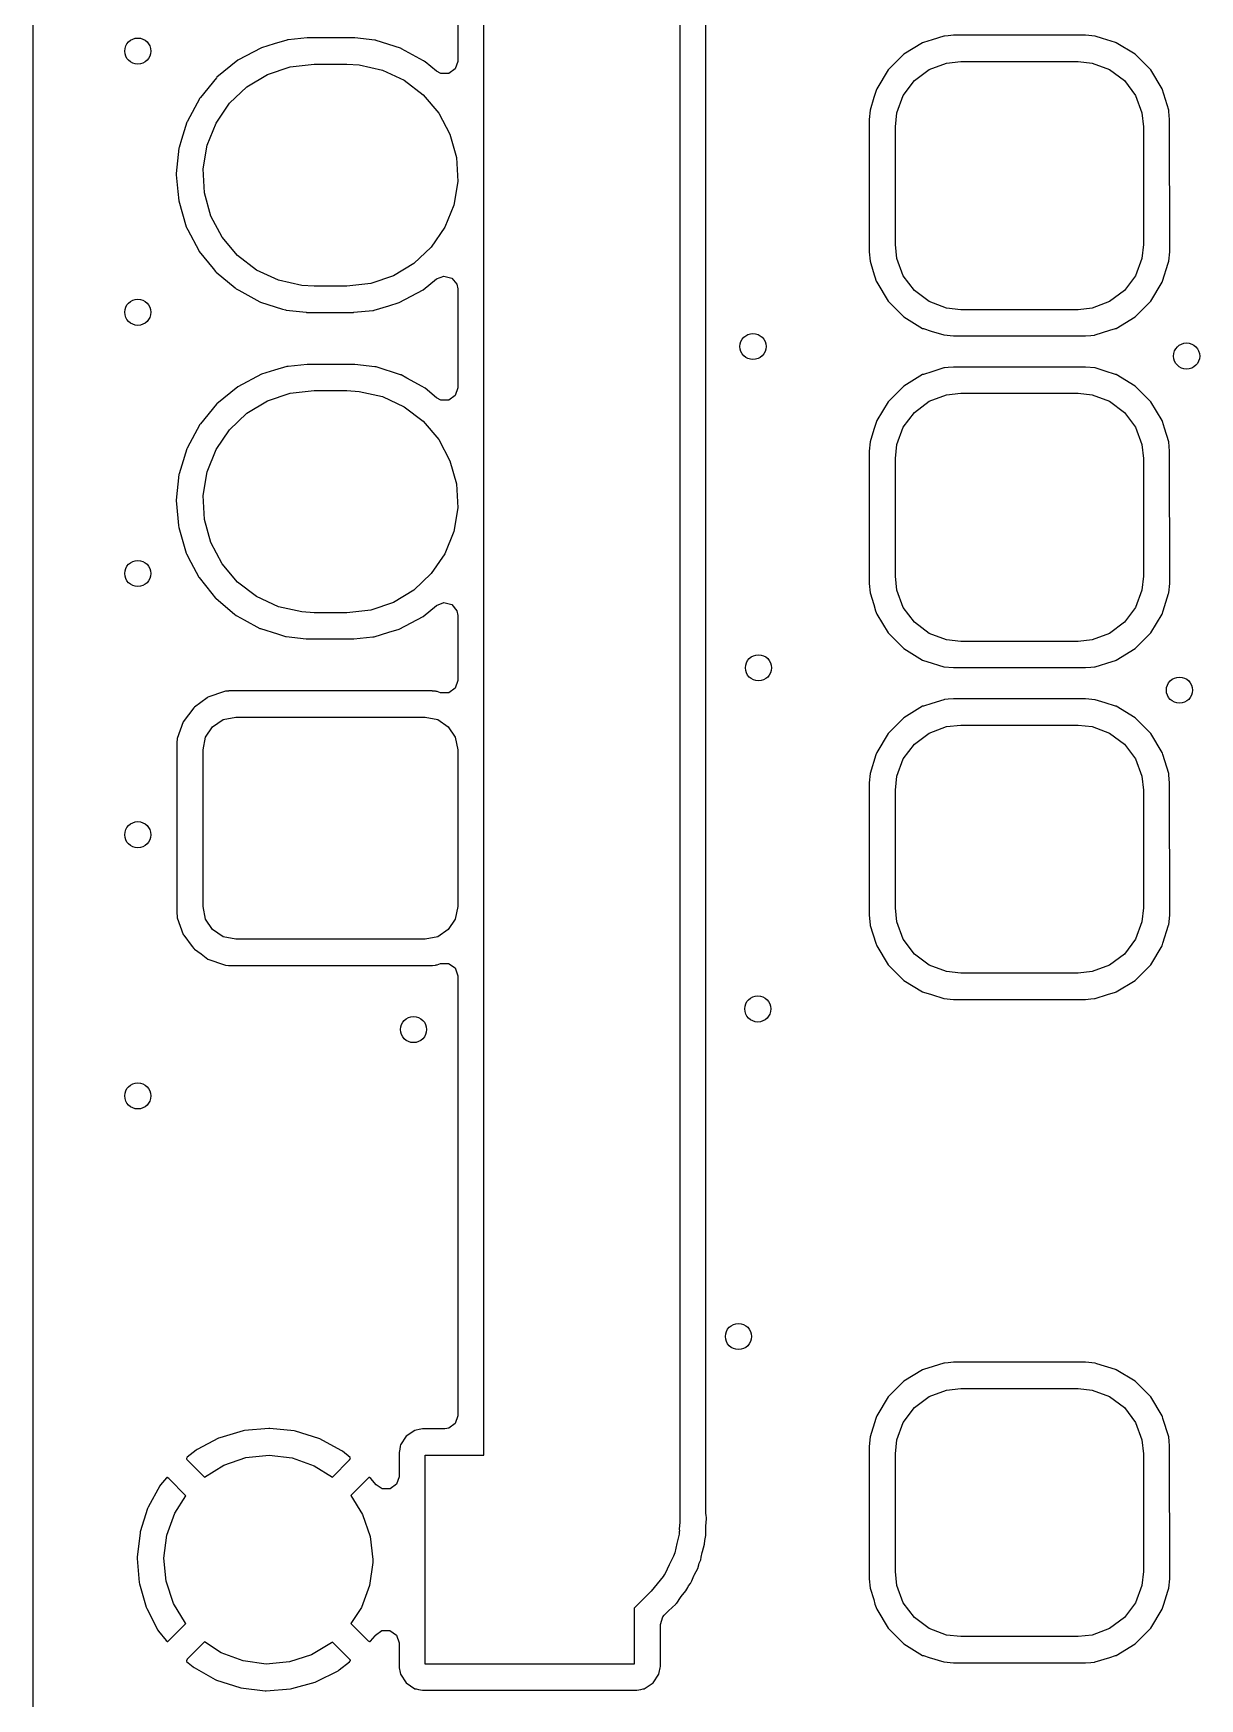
# Model space of a CAD drawing. Extents: x 100.2 to 143.8, y -109.8 to -50.2.
# Drawn here: x 100.2 to 109.13, y -91.62 to -78.86 of the extents above; entities that cross this region are included whole.
import ezdxf

# ---------------------------------------------------------------- set-up
doc = ezdxf.new("R2010")
doc.units = 0
doc.layers.add('BLACK', color=7, linetype='CONTINUOUS')

msp = doc.modelspace()

# ---------------------------------------------------------------- linework, layer by layer
at = {"layer": 'BLACK', "linetype": 'CONTINUOUS'}
for p, q in [((100.2, -103.278), (100.2, -56.7219)), ((105.15, -71.5942), (105.15, -90.2625)), ((105.35, -90.1964), (105.35, -71.6093)), ((103.65, -89.75), (103.65, -72.1749)), ((103.449, -78.3217), (103.449, -79.0787)), ((102.14, -78.9159), (102.045, -78.9448)), ((102.145, -78.9145), (102.14, -78.9159)), ((102.14, -78.9159), (102.14, -78.9159)), ((102.15, -78.914), (102.145, -78.9145)), ((102.296, -78.8997), (102.15, -78.914)), ((102.15, -78.914), (102.15, -78.914)), ((102.298, -78.8995), (102.296, -78.8997)), ((102.296, -78.8997), (102.296, -78.8997)), ((102.659, -78.8995), (102.298, -78.8995)), ((102.662, -78.8998), (102.659, -78.8995)), ((102.815, -78.9169), (102.662, -78.8998)), ((102.662, -78.8998), (102.662, -78.8998)), ((102.819, -78.9175), (102.815, -78.9169)), ((102.815, -78.9169), (102.815, -78.9169)), ((102.824, -78.9189), (102.819, -78.9175)), ((103.011, -78.9783), (102.824, -78.9189)), ((107.082, -78.914), (107.015, -78.9351)), ((107.171, -78.8862), (107.082, -78.914)), ((107.176, -78.8857), (107.171, -78.8862)), ((107.204, -78.8831), (107.176, -78.8857)), ((107.176, -78.8857), (107.176, -78.8857)), ((107.244, -78.8795), (107.204, -78.8831)), ((107.75, -78.8795), (107.244, -78.8795)), ((108.256, -78.8795), (107.75, -78.8795)), ((108.329, -78.8862), (108.256, -78.8795)), ((108.385, -78.9036), (108.329, -78.8862)), ((108.485, -78.9351), (108.385, -78.9036)), ((101.948, -78.9741), (101.766, -79.0708)), ((102.045, -78.9448), (101.948, -78.9741)), ((103.016, -78.9798), (103.011, -78.9783)), ((103.011, -78.9783), (103.011, -78.9783)), ((103.02, -78.9821), (103.016, -78.9798)), ((103.188, -79.0743), (103.02, -78.9821)), ((106.864, -79.0246), (106.745, -79.1445)), ((107.009, -78.9368), (106.864, -79.0246)), ((107.015, -78.9351), (107.009, -78.9368)), ((107.015, -78.9351), (107.015, -78.9351)), ((108.491, -78.9368), (108.485, -78.9351)), ((108.485, -78.9351), (108.485, -78.9351)), ((108.636, -79.0246), (108.491, -78.9368)), ((108.755, -79.1445), (108.636, -79.0246)), ((101.766, -79.0708), (101.606, -79.201)), ((101.836, -79.273), (101.993, -79.1784)), ((101.993, -79.1784), (102.167, -79.1198)), ((102.167, -79.1198), (102.35, -79.1)), ((102.35, -79.1), (102.6, -79.1)), ((102.6, -79.1), (102.695, -79.1053)), ((102.695, -79.1053), (102.874, -79.1453)), ((102.874, -79.1453), (103.04, -79.2229)), ((103.196, -79.079), (103.188, -79.0743)), ((103.2, -79.0821), (103.196, -79.079)), ((103.286, -79.1546), (103.2, -79.0821)), ((103.2, -79.0821), (103.2, -79.0821)), ((103.319, -79.1729), (103.286, -79.1546)), ((103.381, -79.1729), (103.319, -79.1729)), ((103.43, -79.1369), (103.381, -79.1729)), ((103.449, -79.0787), (103.43, -79.1369)), ((106.745, -79.1445), (106.657, -79.2894)), ((106.946, -79.2264), (107.06, -79.1414)), ((107.06, -79.1414), (107.192, -79.0917)), ((107.192, -79.0917), (107.3, -79.08)), ((107.3, -79.08), (108.2, -79.08)), ((108.2, -79.08), (108.308, -79.0917)), ((108.308, -79.0917), (108.44, -79.1414)), ((108.44, -79.1414), (108.554, -79.2264)), ((108.843, -79.2894), (108.755, -79.1445)), ((101.603, -79.2047), (101.479, -79.3545)), ((101.606, -79.201), (101.603, -79.2047)), ((101.603, -79.2047), (101.603, -79.2047)), ((101.703, -79.3991), (101.836, -79.273)), ((103.04, -79.2229), (103.186, -79.3345)), ((106.655, -79.2951), (106.636, -79.356)), ((106.657, -79.2894), (106.655, -79.2951)), ((106.655, -79.2951), (106.655, -79.2951)), ((106.861, -79.3397), (106.946, -79.2264)), ((108.554, -79.2264), (108.639, -79.3397)), ((108.894, -79.4512), (108.843, -79.2894)), ((101.475, -79.3597), (101.377, -79.5409)), ((101.479, -79.3545), (101.475, -79.3597)), ((101.599, -79.5509), (101.703, -79.3991)), ((103.186, -79.3345), (103.305, -79.4747)), ((106.636, -79.356), (106.606, -79.4512)), ((106.812, -79.4724), (106.861, -79.3397)), ((108.639, -79.3397), (108.688, -79.4724)), ((101.375, -79.5456), (101.335, -79.6759)), ((101.377, -79.5409), (101.375, -79.5456)), ((101.531, -79.7214), (101.599, -79.5509)), ((103.305, -79.4747), (103.39, -79.6371)), ((106.606, -79.4512), (106.6, -79.5237)), ((106.6, -79.5237), (106.6, -80.5363)), ((106.8, -79.5797), (106.812, -79.4724)), ((108.688, -79.4724), (108.7, -79.5797)), ((108.894, -79.4564), (108.894, -79.4512)), ((108.895, -79.4617), (108.894, -79.4564)), ((108.894, -79.4564), (108.894, -79.4564)), ((108.9, -79.5237), (108.895, -79.4617)), ((108.901, -80.5363), (108.9, -79.5237)), ((101.335, -79.6759), (101.316, -79.7377)), ((103.39, -79.6371), (103.439, -79.8141)), ((106.8, -80.4803), (106.8, -79.5797)), ((108.7, -79.5797), (108.7, -80.4803)), ((101.315, -79.7426), (101.295, -79.9378)), ((101.316, -79.7377), (101.315, -79.7426)), ((101.315, -79.7426), (101.315, -79.7426)), ((101.501, -79.9026), (101.531, -79.7214)), ((103.439, -79.8141), (103.449, -79.9974)), ((101.295, -79.9378), (101.294, -79.9426)), ((101.294, -79.9426), (101.295, -79.9475)), ((101.295, -79.9475), (101.307, -80.0764)), ((101.511, -80.0859), (101.501, -79.9026)), ((101.307, -80.0764), (101.313, -80.1478)), ((103.449, -79.9974), (103.419, -80.1786)), ((101.313, -80.1478), (101.371, -80.3454)), ((101.56, -80.2629), (101.511, -80.0859)), ((103.419, -80.1786), (103.351, -80.3491)), ((101.645, -80.4253), (101.56, -80.2629)), ((101.371, -80.3454), (101.374, -80.3497)), ((101.374, -80.3497), (101.374, -80.3497)), ((101.374, -80.3497), (101.384, -80.3697)), ((101.384, -80.3697), (101.467, -80.528)), ((101.764, -80.5655), (101.645, -80.4253)), ((103.351, -80.3491), (103.247, -80.5009)), ((101.467, -80.528), (101.471, -80.5334)), ((101.471, -80.5334), (101.577, -80.6646)), ((101.91, -80.6771), (101.764, -80.5655)), ((103.247, -80.5009), (103.114, -80.6271)), ((106.6, -80.5363), (106.606, -80.6088)), ((106.812, -80.5876), (106.8, -80.4803)), ((108.7, -80.4803), (108.688, -80.5876)), ((108.894, -80.6088), (108.901, -80.5363)), ((101.577, -80.6646), (101.596, -80.6886)), ((101.596, -80.6886), (101.6, -80.6917)), ((101.6, -80.6917), (101.6, -80.6917)), ((101.6, -80.6917), (101.745, -80.814)), ((102.076, -80.7547), (101.91, -80.6771)), ((103.114, -80.6271), (102.957, -80.7216)), ((106.606, -80.6088), (106.631, -80.6886)), ((106.631, -80.6886), (106.654, -80.7616)), ((106.861, -80.7203), (106.812, -80.5876)), ((108.688, -80.5876), (108.639, -80.7203)), ((108.846, -80.7616), (108.889, -80.6244)), ((108.889, -80.6244), (108.894, -80.6088)), ((101.745, -80.814), (101.754, -80.821)), ((101.754, -80.821), (101.758, -80.8233)), ((101.758, -80.8233), (101.758, -80.8233)), ((101.758, -80.8233), (101.773, -80.8318)), ((101.773, -80.8318), (101.934, -80.9202)), ((102.255, -80.7947), (102.076, -80.7547)), ((102.35, -80.8), (102.255, -80.7947)), ((102.6, -80.8), (102.35, -80.8)), ((102.783, -80.7802), (102.6, -80.8)), ((102.957, -80.7216), (102.783, -80.7802)), ((103.002, -80.9259), (103.184, -80.8292)), ((103.184, -80.8292), (103.287, -80.745)), ((103.287, -80.745), (103.344, -80.7228)), ((103.344, -80.7228), (103.404, -80.7385)), ((103.404, -80.7385), (103.442, -80.7859)), ((103.442, -80.7859), (103.449, -80.8217)), ((103.449, -80.8217), (103.449, -81.5787)), ((106.654, -80.7616), (106.657, -80.7706)), ((106.657, -80.7706), (106.745, -80.9155)), ((106.946, -80.8336), (106.861, -80.7203)), ((107.06, -80.9186), (106.946, -80.8336)), ((108.554, -80.8336), (108.44, -80.9186)), ((108.639, -80.7203), (108.554, -80.8336)), ((108.755, -80.9155), (108.843, -80.7706)), ((108.843, -80.7706), (108.846, -80.7616)), ((101.934, -80.9202), (101.939, -80.9217)), ((101.939, -80.9217), (101.939, -80.9217)), ((101.939, -80.9217), (102.109, -80.9756)), ((102.81, -80.9841), (102.922, -80.9501)), ((102.922, -80.9501), (103.002, -80.9259)), ((106.745, -80.9155), (106.864, -81.0354)), ((107.192, -80.9683), (107.06, -80.9186)), ((107.3, -80.98), (107.192, -80.9683)), ((108.308, -80.9683), (108.2, -80.98)), ((108.44, -80.9186), (108.308, -80.9683)), ((108.636, -81.0354), (108.755, -80.9155)), ((102.109, -80.9756), (102.131, -80.9825)), ((102.131, -80.9825), (102.135, -80.9831)), ((102.135, -80.9831), (102.135, -80.9831)), ((102.135, -80.9831), (102.288, -81.0002)), ((102.288, -81.0002), (102.288, -81.0002)), ((102.288, -81.0002), (102.291, -81.0005)), ((102.291, -81.0005), (102.652, -81.0005)), ((102.652, -81.0005), (102.654, -81.0003)), ((102.654, -81.0003), (102.8, -80.986)), ((102.654, -81.0003), (102.654, -81.0003)), ((102.8, -80.986), (102.805, -80.9855)), ((102.8, -80.986), (102.8, -80.986)), ((102.805, -80.9855), (102.81, -80.9841)), ((102.81, -80.9841), (102.81, -80.9841)), ((106.864, -81.0354), (107.009, -81.1232)), ((108.2, -80.98), (107.3, -80.98)), ((108.491, -81.1232), (108.636, -81.0354)), ((107.009, -81.1232), (107.015, -81.1249)), ((107.015, -81.1249), (107.015, -81.1249)), ((107.015, -81.1249), (107.074, -81.1435)), ((107.074, -81.1435), (107.171, -81.1738)), ((107.171, -81.1738), (107.244, -81.1805)), ((107.244, -81.1805), (107.75, -81.1805)), ((107.75, -81.1805), (108.256, -81.1805)), ((108.256, -81.1805), (108.296, -81.1769)), ((108.296, -81.1769), (108.324, -81.1743)), ((108.324, -81.1743), (108.329, -81.1738)), ((108.324, -81.1743), (108.324, -81.1743)), ((108.329, -81.1738), (108.443, -81.1379)), ((108.443, -81.1379), (108.485, -81.1249)), ((108.485, -81.1249), (108.491, -81.1232)), ((108.485, -81.1249), (108.485, -81.1249)), ((101.948, -81.4741), (101.766, -81.5708)), ((102.047, -81.4442), (101.948, -81.4741)), ((102.14, -81.4159), (102.047, -81.4442)), ((102.145, -81.4145), (102.14, -81.4159)), ((102.14, -81.4159), (102.14, -81.4159)), ((102.15, -81.414), (102.145, -81.4145)), ((102.296, -81.3997), (102.15, -81.414)), ((102.15, -81.414), (102.15, -81.414)), ((102.298, -81.3995), (102.296, -81.3997)), ((102.296, -81.3997), (102.296, -81.3997)), ((102.659, -81.3995), (102.298, -81.3995)), ((102.662, -81.3998), (102.659, -81.3995)), ((102.815, -81.4169), (102.662, -81.3998)), ((102.662, -81.3998), (102.662, -81.3998)), ((102.819, -81.4175), (102.815, -81.4169)), ((102.815, -81.4169), (102.815, -81.4169)), ((102.824, -81.4189), (102.819, -81.4175)), ((103.011, -81.4783), (102.824, -81.4189)), ((103.016, -81.4798), (103.011, -81.4783)), ((103.011, -81.4783), (103.011, -81.4783)), ((107.009, -81.4768), (106.864, -81.5646)), ((107.015, -81.4751), (107.009, -81.4768)), ((107.08, -81.4548), (107.015, -81.4751)), ((107.015, -81.4751), (107.015, -81.4751)), ((107.171, -81.4262), (107.08, -81.4548)), ((107.176, -81.4257), (107.171, -81.4262)), ((107.204, -81.4231), (107.176, -81.4257)), ((107.176, -81.4257), (107.176, -81.4257)), ((107.244, -81.4195), (107.204, -81.4231)), ((107.75, -81.4195), (107.244, -81.4195)), ((108.256, -81.4195), (107.75, -81.4195)), ((108.329, -81.4262), (108.256, -81.4195)), ((108.407, -81.4505), (108.329, -81.4262)), ((108.485, -81.4751), (108.407, -81.4505)), ((108.491, -81.4768), (108.485, -81.4751)), ((108.485, -81.4751), (108.485, -81.4751)), ((108.636, -81.5646), (108.491, -81.4768)), ((101.766, -81.5708), (101.606, -81.701)), ((102.167, -81.6198), (102.35, -81.6)), ((102.35, -81.6), (102.6, -81.6)), ((102.6, -81.6), (102.695, -81.6053)), ((102.695, -81.6053), (102.874, -81.6453)), ((103.061, -81.5045), (103.016, -81.4798)), ((103.177, -81.5685), (103.061, -81.5045)), ((103.196, -81.579), (103.177, -81.5685)), ((103.2, -81.5821), (103.196, -81.579)), ((103.286, -81.6546), (103.2, -81.5821)), ((103.2, -81.5821), (103.2, -81.5821)), ((103.449, -81.5787), (103.43, -81.6369)), ((106.864, -81.5646), (106.745, -81.6845)), ((108.755, -81.6845), (108.636, -81.5646)), ((101.603, -81.7047), (101.48, -81.8537)), ((101.606, -81.701), (101.603, -81.7047)), ((101.603, -81.7047), (101.603, -81.7047)), ((101.836, -81.773), (101.993, -81.6784)), ((101.993, -81.6784), (102.167, -81.6198)), ((102.874, -81.6453), (103.04, -81.7229)), ((103.04, -81.7229), (103.186, -81.8345)), ((103.319, -81.6729), (103.286, -81.6546)), ((103.381, -81.6729), (103.319, -81.6729)), ((103.43, -81.6369), (103.381, -81.6729)), ((106.745, -81.6845), (106.657, -81.8294)), ((106.946, -81.7664), (107.06, -81.6814)), ((107.06, -81.6814), (107.192, -81.6317)), ((107.192, -81.6317), (107.3, -81.62)), ((107.3, -81.62), (108.2, -81.62)), ((108.2, -81.62), (108.308, -81.6317)), ((108.308, -81.6317), (108.44, -81.6814)), ((108.44, -81.6814), (108.554, -81.7664)), ((108.843, -81.8294), (108.755, -81.6845)), ((101.475, -81.8597), (101.377, -82.0409)), ((101.48, -81.8537), (101.475, -81.8597)), ((101.703, -81.8991), (101.836, -81.773)), ((103.186, -81.8345), (103.305, -81.9747)), ((106.655, -81.8351), (106.636, -81.8973)), ((106.657, -81.8294), (106.655, -81.8351)), ((106.655, -81.8351), (106.655, -81.8351)), ((106.861, -81.8797), (106.946, -81.7664)), ((108.554, -81.7664), (108.639, -81.8797)), ((108.845, -81.8351), (108.843, -81.8294)), ((108.861, -81.8873), (108.845, -81.8351)), ((108.845, -81.8351), (108.845, -81.8351)), ((101.599, -82.0509), (101.703, -81.8991)), ((103.305, -81.9747), (103.39, -82.1371)), ((106.636, -81.8973), (106.606, -81.9912)), ((106.812, -82.0124), (106.861, -81.8797)), ((108.639, -81.8797), (108.688, -82.0124)), ((108.894, -81.9912), (108.861, -81.8873)), ((101.375, -82.0456), (101.337, -82.1704)), ((101.377, -82.0409), (101.375, -82.0456)), ((101.531, -82.2214), (101.599, -82.0509)), ((106.606, -81.9912), (106.6, -82.0637)), ((106.6, -82.0637), (106.6, -83.0763)), ((106.8, -82.1197), (106.812, -82.0124)), ((108.688, -82.0124), (108.7, -82.1197)), ((108.9, -82.0637), (108.894, -81.9912)), ((108.901, -83.0763), (108.9, -82.0637)), ((101.315, -82.2426), (101.295, -82.4378)), ((101.316, -82.2377), (101.315, -82.2426)), ((101.315, -82.2426), (101.315, -82.2426)), ((101.337, -82.1704), (101.316, -82.2377)), ((101.501, -82.4026), (101.531, -82.2214)), ((103.39, -82.1371), (103.439, -82.3141)), ((106.8, -83.0203), (106.8, -82.1197)), ((108.7, -82.1197), (108.7, -83.0203)), ((103.439, -82.3141), (103.449, -82.4974)), ((101.295, -82.4378), (101.294, -82.4426)), ((101.294, -82.4426), (101.297, -82.4674)), ((101.297, -82.4674), (101.312, -82.6324)), ((101.511, -82.5859), (101.501, -82.4026)), ((103.449, -82.4974), (103.419, -82.6786)), ((101.56, -82.7629), (101.511, -82.5859)), ((101.312, -82.6324), (101.313, -82.6478)), ((101.313, -82.6478), (101.371, -82.8454)), ((103.419, -82.6786), (103.351, -82.8491)), ((101.371, -82.8454), (101.374, -82.8497)), ((101.374, -82.8497), (101.374, -82.8497)), ((101.374, -82.8497), (101.407, -82.9141)), ((101.645, -82.9253), (101.56, -82.7629)), ((103.351, -82.8491), (103.247, -83.0009)), ((101.407, -82.9141), (101.467, -83.028)), ((101.764, -83.0655), (101.645, -82.9253)), ((103.247, -83.0009), (103.114, -83.1271)), ((101.467, -83.028), (101.47, -83.0318)), ((101.47, -83.0318), (101.568, -83.1538)), ((101.91, -83.1771), (101.764, -83.0655)), ((103.114, -83.1271), (102.957, -83.2216)), ((106.6, -83.0763), (106.606, -83.1488)), ((106.812, -83.1276), (106.8, -83.0203)), ((106.861, -83.2603), (106.812, -83.1276)), ((108.688, -83.1276), (108.639, -83.2603)), ((108.7, -83.0203), (108.688, -83.1276)), ((108.894, -83.1488), (108.901, -83.0763)), ((101.568, -83.1538), (101.596, -83.1886)), ((101.596, -83.1886), (101.6, -83.1917)), ((101.6, -83.1917), (101.6, -83.1917)), ((101.6, -83.1917), (101.741, -83.3106)), ((102.076, -83.2547), (101.91, -83.1771)), ((102.255, -83.2947), (102.076, -83.2547)), ((102.957, -83.2216), (102.783, -83.2802)), ((103.184, -83.3292), (103.287, -83.245)), ((103.287, -83.245), (103.344, -83.2228)), ((103.344, -83.2228), (103.404, -83.2385)), ((103.404, -83.2385), (103.442, -83.2859)), ((106.606, -83.1488), (106.634, -83.2385)), ((106.634, -83.2385), (106.649, -83.2859)), ((106.946, -83.3736), (106.861, -83.2603)), ((108.639, -83.2603), (108.554, -83.3736)), ((108.851, -83.2859), (108.892, -83.1538)), ((108.892, -83.1538), (108.894, -83.1488)), ((101.741, -83.3106), (101.754, -83.321)), ((101.754, -83.321), (101.758, -83.3233)), ((101.758, -83.3233), (101.758, -83.3233)), ((101.758, -83.3233), (101.815, -83.3549)), ((101.815, -83.3549), (101.934, -83.4202)), ((102.35, -83.3), (102.255, -83.2947)), ((102.6, -83.3), (102.35, -83.3)), ((102.783, -83.2802), (102.6, -83.3)), ((103.002, -83.4259), (103.184, -83.3292)), ((103.442, -83.2859), (103.449, -83.3217)), ((103.449, -83.3217), (103.449, -83.8203)), ((106.649, -83.2859), (106.657, -83.3106)), ((106.657, -83.3106), (106.745, -83.4555)), ((107.06, -83.4586), (106.946, -83.3736)), ((108.554, -83.3736), (108.44, -83.4586)), ((108.755, -83.4555), (108.843, -83.3106)), ((108.843, -83.3106), (108.851, -83.2859)), ((101.934, -83.4202), (101.939, -83.4217)), ((101.939, -83.4217), (101.939, -83.4217)), ((101.939, -83.4217), (102.069, -83.4629)), ((102.069, -83.4629), (102.131, -83.4825)), ((102.131, -83.4825), (102.135, -83.4831)), ((102.135, -83.4831), (102.135, -83.4831)), ((102.135, -83.4831), (102.288, -83.5002)), ((102.288, -83.5002), (102.288, -83.5002)), ((102.288, -83.5002), (102.291, -83.5005)), ((102.291, -83.5005), (102.652, -83.5005)), ((102.652, -83.5005), (102.654, -83.5003)), ((102.654, -83.5003), (102.8, -83.486)), ((102.654, -83.5003), (102.654, -83.5003)), ((102.8, -83.486), (102.805, -83.4855)), ((102.8, -83.486), (102.8, -83.486)), ((102.805, -83.4855), (102.81, -83.4841)), ((102.81, -83.4841), (102.922, -83.4501)), ((102.81, -83.4841), (102.81, -83.4841)), ((102.922, -83.4501), (103.002, -83.4259)), ((106.745, -83.4555), (106.864, -83.5754)), ((107.192, -83.5083), (107.06, -83.4586)), ((107.3, -83.52), (107.192, -83.5083)), ((108.308, -83.5083), (108.2, -83.52)), ((108.44, -83.4586), (108.308, -83.5083)), ((108.636, -83.5754), (108.755, -83.4555)), ((106.864, -83.5754), (107.009, -83.6632)), ((108.2, -83.52), (107.3, -83.52)), ((108.491, -83.6632), (108.636, -83.5754)), ((107.009, -83.6632), (107.015, -83.6649)), ((107.015, -83.6649), (107.015, -83.6649)), ((107.015, -83.6649), (107.04, -83.6728)), ((107.04, -83.6728), (107.171, -83.7138)), ((107.171, -83.7138), (107.244, -83.7205)), ((107.244, -83.7205), (107.75, -83.7205)), ((107.75, -83.7205), (108.256, -83.7205)), ((108.256, -83.7205), (108.296, -83.7169)), ((108.296, -83.7169), (108.324, -83.7143)), ((108.324, -83.7143), (108.329, -83.7138)), ((108.324, -83.7143), (108.324, -83.7143)), ((108.329, -83.7138), (108.46, -83.6728)), ((108.46, -83.6728), (108.485, -83.6649)), ((108.485, -83.6649), (108.491, -83.6632)), ((108.485, -83.6649), (108.485, -83.6649)), ((101.671, -83.9019), (101.665, -83.9025)), ((101.694, -83.8997), (101.671, -83.9019)), ((101.671, -83.9019), (101.671, -83.9019)), ((101.696, -83.8995), (101.694, -83.8997)), ((101.694, -83.8997), (101.694, -83.8997)), ((103.254, -83.8995), (101.696, -83.8995)), ((103.256, -83.8997), (103.254, -83.8995)), ((103.279, -83.9019), (103.256, -83.8997)), ((103.256, -83.8997), (103.256, -83.8997)), ((103.285, -83.9025), (103.279, -83.9019)), ((103.279, -83.9019), (103.279, -83.9019)), ((103.43, -83.8784), (103.381, -83.9144)), ((103.449, -83.8203), (103.43, -83.8784)), ((101.428, -84.0279), (101.347, -84.1368)), ((101.434, -84.0235), (101.428, -84.0279)), ((101.531, -83.9518), (101.434, -84.0235)), ((101.537, -83.9474), (101.531, -83.9518)), ((101.531, -83.9518), (101.531, -83.9518)), ((101.665, -83.9025), (101.537, -83.9474)), ((103.291, -83.9045), (103.285, -83.9025)), ((103.317, -83.9137), (103.291, -83.9045)), ((103.291, -83.9045), (103.291, -83.9045)), ((103.381, -83.9144), (103.317, -83.9137)), ((107.009, -84.0168), (106.864, -84.1046)), ((107.015, -84.0151), (107.009, -84.0168)), ((107.08, -83.9948), (107.015, -84.0151)), ((107.015, -84.0151), (107.015, -84.0151)), ((107.171, -83.9662), (107.08, -83.9948)), ((107.176, -83.9657), (107.171, -83.9662)), ((107.204, -83.9631), (107.176, -83.9657)), ((107.176, -83.9657), (107.176, -83.9657)), ((107.244, -83.9595), (107.204, -83.9631)), ((107.75, -83.9595), (107.244, -83.9595)), ((108.256, -83.9595), (107.75, -83.9595)), ((108.329, -83.9662), (108.256, -83.9595)), ((108.407, -83.9905), (108.329, -83.9662)), ((108.485, -84.0151), (108.407, -83.9905)), ((108.491, -84.0168), (108.485, -84.0151)), ((108.485, -84.0151), (108.485, -84.0151)), ((108.636, -84.1046), (108.491, -84.0168)), ((101.347, -84.1368), (101.302, -84.2646)), ((101.573, -84.1732), (101.654, -84.119)), ((101.654, -84.119), (101.75, -84.1)), ((101.75, -84.1), (103.2, -84.1)), ((103.2, -84.1), (103.296, -84.119)), ((103.296, -84.119), (103.377, -84.1732)), ((106.864, -84.1046), (106.745, -84.2245)), ((108.755, -84.2245), (108.636, -84.1046)), ((101.302, -84.2646), (101.3, -84.2962)), ((101.5, -84.35), (101.519, -84.2543)), ((101.519, -84.2543), (101.573, -84.1732)), ((103.377, -84.1732), (103.431, -84.2543)), ((103.431, -84.2543), (103.45, -84.35)), ((106.745, -84.2245), (106.657, -84.3694)), ((106.946, -84.3064), (107.06, -84.2214)), ((107.06, -84.2214), (107.192, -84.1717)), ((107.192, -84.1717), (107.3, -84.16)), ((107.3, -84.16), (108.2, -84.16)), ((108.2, -84.16), (108.308, -84.1717)), ((108.308, -84.1717), (108.44, -84.2214)), ((108.44, -84.2214), (108.554, -84.3064)), ((108.843, -84.3694), (108.755, -84.2245)), ((101.3, -84.2962), (101.3, -85.6038)), ((101.5, -85.55), (101.5, -84.35)), ((103.45, -84.35), (103.45, -85.55)), ((106.651, -84.3886), (106.606, -84.5312)), ((106.655, -84.3751), (106.651, -84.3886)), ((106.657, -84.3694), (106.655, -84.3751)), ((106.655, -84.3751), (106.655, -84.3751)), ((106.861, -84.4197), (106.946, -84.3064)), ((108.554, -84.3064), (108.639, -84.4197)), ((108.845, -84.3751), (108.843, -84.3694)), ((108.848, -84.3859), (108.845, -84.3751)), ((108.845, -84.3751), (108.845, -84.3751)), ((108.894, -84.5312), (108.848, -84.3859)), ((106.606, -84.5312), (106.6, -84.6037)), ((106.812, -84.5524), (106.861, -84.4197)), ((108.639, -84.4197), (108.688, -84.5524)), ((108.894, -84.5364), (108.894, -84.5312)), ((108.895, -84.5432), (108.894, -84.5364)), ((108.894, -84.5364), (108.894, -84.5364)), ((106.6, -84.6037), (106.6, -85.6163)), ((106.8, -84.6597), (106.812, -84.5524)), ((106.8, -85.5603), (106.8, -84.6597)), ((108.688, -84.5524), (108.7, -84.6597)), ((108.7, -84.6597), (108.7, -85.5603)), ((108.9, -84.6037), (108.895, -84.5432)), ((108.901, -85.6163), (108.9, -84.6037)), ((101.519, -85.6457), (101.5, -85.55)), ((103.45, -85.55), (103.431, -85.6457)), ((101.3, -85.6038), (101.3, -85.6061)), ((101.3, -85.6061), (101.3, -85.6061)), ((101.3, -85.6061), (101.301, -85.6185)), ((101.301, -85.6185), (101.302, -85.6354)), ((101.302, -85.6354), (101.347, -85.7632)), ((101.573, -85.7268), (101.519, -85.6457)), ((103.431, -85.6457), (103.377, -85.7268)), ((106.6, -85.6163), (106.606, -85.6888)), ((106.812, -85.6676), (106.8, -85.5603)), ((106.861, -85.8003), (106.812, -85.6676)), ((108.688, -85.6676), (108.639, -85.8003)), ((108.7, -85.5603), (108.688, -85.6676)), ((108.894, -85.6888), (108.901, -85.6163)), ((101.347, -85.7632), (101.352, -85.7691)), ((101.352, -85.7691), (101.352, -85.7691)), ((101.352, -85.7691), (101.416, -85.8557)), ((101.654, -85.781), (101.573, -85.7268)), ((101.75, -85.8), (101.654, -85.781)), ((103.2, -85.8), (101.75, -85.8)), ((103.296, -85.781), (103.2, -85.8)), ((103.377, -85.7268), (103.296, -85.781)), ((106.606, -85.6888), (106.608, -85.6939)), ((106.608, -85.6939), (106.651, -85.8313)), ((106.946, -85.9136), (106.861, -85.8003)), ((108.639, -85.8003), (108.554, -85.9136)), ((108.849, -85.8313), (108.892, -85.6938)), ((108.892, -85.6938), (108.894, -85.6888)), ((101.416, -85.8557), (101.428, -85.8722)), ((101.428, -85.8722), (101.434, -85.8766)), ((101.434, -85.8766), (101.484, -85.9133)), ((101.484, -85.9133), (101.537, -85.9526)), ((106.651, -85.8313), (106.657, -85.8506)), ((106.657, -85.8506), (106.745, -85.9955)), ((107.06, -85.9986), (106.946, -85.9136)), ((108.554, -85.9136), (108.44, -85.9986)), ((108.755, -85.9955), (108.843, -85.8506)), ((108.843, -85.8506), (108.849, -85.8313)), ((101.537, -85.9526), (101.665, -85.9975)), ((101.665, -85.9975), (101.671, -85.9981)), ((101.671, -85.9981), (101.671, -85.9981)), ((101.671, -85.9981), (101.694, -86.0003)), ((101.694, -86.0003), (101.694, -86.0003)), ((101.694, -86.0003), (101.696, -86.0005)), ((101.696, -86.0005), (103.254, -86.0005)), ((103.254, -86.0005), (103.256, -86.0003)), ((103.256, -86.0003), (103.279, -85.9981)), ((103.256, -86.0003), (103.256, -86.0003)), ((103.279, -85.9981), (103.285, -85.9975)), ((103.279, -85.9981), (103.279, -85.9981)), ((103.285, -85.9975), (103.291, -85.9955)), ((103.291, -85.9955), (103.317, -85.9863)), ((103.291, -85.9955), (103.291, -85.9955)), ((103.317, -85.9863), (103.378, -85.9849)), ((103.378, -85.9849), (103.429, -86.0197)), ((103.429, -86.0197), (103.449, -86.0797)), ((106.745, -85.9955), (106.864, -86.1154)), ((107.192, -86.0483), (107.06, -85.9986)), ((107.3, -86.06), (107.192, -86.0483)), ((108.2, -86.06), (107.3, -86.06)), ((108.308, -86.0483), (108.2, -86.06)), ((108.44, -85.9986), (108.308, -86.0483)), ((108.636, -86.1154), (108.755, -85.9955)), ((103.449, -86.0797), (103.449, -89.4505)), ((106.864, -86.1154), (107.009, -86.2032)), ((108.491, -86.2032), (108.636, -86.1154)), ((107.009, -86.2032), (107.015, -86.2049)), ((107.015, -86.2049), (107.015, -86.2049)), ((107.015, -86.2049), (107.077, -86.2243)), ((107.077, -86.2243), (107.171, -86.2538)), ((107.171, -86.2538), (107.244, -86.2605)), ((107.244, -86.2605), (107.75, -86.2605)), ((107.75, -86.2605), (108.256, -86.2605)), ((108.256, -86.2605), (108.296, -86.2569)), ((108.296, -86.2569), (108.324, -86.2543)), ((108.324, -86.2543), (108.329, -86.2538)), ((108.324, -86.2543), (108.324, -86.2543)), ((108.329, -86.2538), (108.423, -86.2243)), ((108.423, -86.2243), (108.485, -86.2049)), ((108.485, -86.2049), (108.491, -86.2032)), ((108.485, -86.2049), (108.485, -86.2049)), ((107.009, -89.0968), (106.864, -89.1846)), ((107.015, -89.0951), (107.009, -89.0968)), ((107.09, -89.0715), (107.015, -89.0951)), ((107.015, -89.0951), (107.015, -89.0951)), ((107.171, -89.0462), (107.09, -89.0715)), ((107.176, -89.0457), (107.171, -89.0462)), ((107.204, -89.0431), (107.176, -89.0457)), ((107.176, -89.0457), (107.176, -89.0457)), ((107.244, -89.0395), (107.204, -89.0431)), ((107.75, -89.0395), (107.244, -89.0395)), ((108.256, -89.0395), (107.75, -89.0395)), ((108.329, -89.0462), (108.256, -89.0395)), ((108.343, -89.0505), (108.329, -89.0462)), ((108.485, -89.0951), (108.343, -89.0505)), ((108.491, -89.0968), (108.485, -89.0951)), ((108.485, -89.0951), (108.485, -89.0951)), ((108.636, -89.1846), (108.491, -89.0968)), ((106.864, -89.1846), (106.745, -89.3045)), ((107.06, -89.3014), (107.192, -89.2517)), ((107.192, -89.2517), (107.3, -89.24)), ((107.3, -89.24), (108.2, -89.24)), ((108.2, -89.24), (108.308, -89.2517)), ((108.308, -89.2517), (108.44, -89.3014)), ((108.755, -89.3045), (108.636, -89.1846)), ((106.745, -89.3045), (106.657, -89.4494)), ((106.946, -89.3864), (107.06, -89.3014)), ((108.44, -89.3014), (108.554, -89.3864)), ((108.843, -89.4494), (108.755, -89.3045)), ((103.43, -89.5087), (103.381, -89.5447)), ((103.449, -89.4505), (103.43, -89.5087)), ((106.651, -89.4689), (106.606, -89.6112)), ((106.655, -89.4551), (106.651, -89.4689)), ((106.657, -89.4494), (106.655, -89.4551)), ((106.655, -89.4551), (106.655, -89.4551)), ((106.812, -89.6324), (106.861, -89.4997)), ((106.861, -89.4997), (106.946, -89.3864)), ((108.554, -89.3864), (108.639, -89.4997)), ((108.639, -89.4997), (108.688, -89.6324)), ((108.845, -89.4551), (108.843, -89.4494)), ((108.849, -89.4689), (108.845, -89.4551)), ((108.845, -89.4551), (108.845, -89.4551)), ((108.894, -89.6112), (108.849, -89.4689)), ((101.619, -89.6206), (101.454, -89.7069)), ((101.628, -89.617), (101.619, -89.6206)), ((101.807, -89.5643), (101.628, -89.617)), ((101.817, -89.5625), (101.807, -89.5643)), ((102.002, -89.5456), (101.817, -89.5625)), ((102.012, -89.5457), (102.002, -89.5456)), ((102.197, -89.5652), (102.012, -89.5457)), ((102.207, -89.5671), (102.197, -89.5652)), ((102.385, -89.6222), (102.207, -89.5671)), ((102.394, -89.626), (102.385, -89.6222)), ((102.558, -89.7146), (102.394, -89.626)), ((103.055, -89.6054), (103.011, -89.6718)), ((103.122, -89.5611), (103.055, -89.6054)), ((103.131, -89.5592), (103.122, -89.5611)), ((103.154, -89.5547), (103.131, -89.5592)), ((103.131, -89.5592), (103.131, -89.5592)), ((103.18, -89.5495), (103.154, -89.5547)), ((103.35, -89.5495), (103.18, -89.5495)), ((103.381, -89.5447), (103.35, -89.5495)), ((106.606, -89.6112), (106.6, -89.6837)), ((106.8, -89.7397), (106.812, -89.6324)), ((108.688, -89.6324), (108.7, -89.7397)), ((108.894, -89.6164), (108.894, -89.6112)), ((108.894, -89.6164), (108.894, -89.6164)), ((108.896, -89.6385), (108.894, -89.6164)), ((108.9, -89.6837), (108.896, -89.6385)), ((101.379, -89.7658), (101.372, -89.777)), ((101.446, -89.7122), (101.379, -89.7658)), ((101.454, -89.7069), (101.446, -89.7122)), ((101.828, -89.7687), (102.006, -89.75)), ((102.006, -89.75), (102.183, -89.7711)), ((102.566, -89.72), (102.558, -89.7146)), ((102.625, -89.7692), (102.566, -89.72)), ((103.005, -89.704), (103, -89.7303)), ((103, -89.7303), (103, -89.9152)), ((103.009, -89.6813), (103.005, -89.704)), ((103.011, -89.6718), (103.009, -89.6813)), ((103.009, -89.6813), (103.009, -89.6813)), ((103.2, -91.35), (103.2, -89.75)), ((103.2, -89.75), (103.65, -89.75)), ((106.6, -89.6837), (106.6, -90.6963)), ((106.8, -90.6403), (106.8, -89.7397)), ((108.7, -89.7397), (108.7, -90.6403)), ((108.901, -90.6963), (108.9, -89.6837)), ((108.9, -89.6837), (108.9, -89.6837)), ((101.372, -89.777), (101.372, -89.7794)), ((101.372, -89.7794), (101.375, -89.7831)), ((101.375, -89.7831), (101.51, -89.9182)), ((101.51, -89.9182), (101.659, -89.8261)), ((101.659, -89.8261), (101.828, -89.7687)), ((102.183, -89.7711), (102.351, -89.831)), ((102.351, -89.831), (102.49, -89.9191)), ((102.49, -89.9191), (102.622, -89.7868)), ((102.622, -89.7868), (102.628, -89.7749)), ((102.627, -89.7722), (102.625, -89.7692)), ((102.628, -89.7749), (102.627, -89.7722)), ((101.169, -89.9865), (101.079, -90.1499)), ((101.174, -89.9786), (101.169, -89.9865)), ((101.219, -89.9247), (101.174, -89.9786)), ((101.222, -89.9226), (101.219, -89.9247)), ((101.225, -89.9221), (101.222, -89.9226)), ((101.237, -89.9281), (101.225, -89.9221)), ((101.369, -90.0609), (101.237, -89.9281)), ((102.767, -89.9244), (102.631, -90.0601)), ((102.77, -89.9222), (102.767, -89.9244)), ((102.773, -89.922), (102.77, -89.9222)), ((102.784, -89.9293), (102.773, -89.922)), ((102.824, -89.9778), (102.784, -89.9293)), ((102.87, -90.0094), (102.824, -89.9778)), ((102.931, -90.0094), (102.87, -90.0094)), ((102.981, -89.9734), (102.931, -90.0094)), ((103, -89.9152), (102.981, -89.9734)), ((101.079, -90.1499), (101.075, -90.1588)), ((101.283, -90.1943), (101.369, -90.0609)), ((102.631, -90.0601), (102.721, -90.2043)), ((101.075, -90.1588), (101.019, -90.3365)), ((101.222, -90.3619), (101.283, -90.1943)), ((102.721, -90.2043), (102.78, -90.3728)), ((105.15, -90.2625), (105.146, -90.3161)), ((105.351, -90.2088), (105.35, -90.1964)), ((105.35, -90.2954), (105.352, -90.2671)), ((105.353, -90.2291), (105.351, -90.2088)), ((105.352, -90.2671), (105.355, -90.2392)), ((105.355, -90.2392), (105.353, -90.2291)), ((101.017, -90.3459), (100.996, -90.5312)), ((101.019, -90.3365), (101.017, -90.3459)), ((101.2, -90.5388), (101.222, -90.3619)), ((102.78, -90.3728), (102.8, -90.55)), ((105.144, -90.3552), (105.126, -90.427)), ((105.145, -90.3372), (105.144, -90.3552)), ((105.147, -90.3292), (105.145, -90.3372)), ((105.146, -90.3161), (105.147, -90.3292)), ((105.34, -90.4317), (105.342, -90.4031)), ((105.342, -90.4031), (105.344, -90.3905)), ((105.344, -90.3905), (105.349, -90.3661)), ((105.349, -90.3661), (105.35, -90.3624)), ((105.35, -90.303), (105.35, -90.2954)), ((105.35, -90.3561), (105.35, -90.303)), ((105.35, -90.3624), (105.35, -90.3561)), ((100.996, -90.5312), (100.996, -90.5408)), ((105.102, -90.524), (105.069, -90.5897)), ((105.106, -90.5112), (105.102, -90.524)), ((105.111, -90.4993), (105.106, -90.5112)), ((105.126, -90.427), (105.111, -90.4993)), ((105.31, -90.5514), (105.314, -90.5327)), ((105.314, -90.5327), (105.322, -90.4946)), ((105.322, -90.4946), (105.324, -90.4876)), ((105.324, -90.4876), (105.34, -90.4317)), ((100.996, -90.5408), (101.011, -90.7266)), ((101.217, -90.7163), (101.2, -90.5388)), ((102.8, -90.5723), (102.775, -90.749)), ((102.8, -90.55), (102.8, -90.5723)), ((105.038, -90.6567), (105.029, -90.667)), ((105.069, -90.5897), (105.038, -90.6567)), ((105.26, -90.6688), (105.274, -90.6412)), ((105.274, -90.6412), (105.287, -90.6174)), ((105.287, -90.6174), (105.295, -90.5898)), ((105.295, -90.5898), (105.299, -90.5778)), ((105.299, -90.5778), (105.308, -90.556)), ((105.308, -90.556), (105.31, -90.5514)), ((105.308, -90.556), (105.308, -90.556)), ((106.812, -90.7476), (106.8, -90.6403)), ((108.7, -90.6403), (108.688, -90.7476)), ((101.011, -90.7266), (101.013, -90.736)), ((101.013, -90.736), (101.064, -90.9152)), ((101.274, -90.8856), (101.217, -90.7163)), ((102.775, -90.749), (102.712, -90.9157)), ((104.976, -90.735), (104.93, -90.7929)), ((105.023, -90.6787), (104.976, -90.735)), ((105.029, -90.667), (105.023, -90.6787)), ((105.197, -90.7885), (105.21, -90.7631)), ((105.21, -90.7631), (105.217, -90.7521)), ((105.217, -90.7521), (105.231, -90.7328)), ((105.231, -90.7328), (105.234, -90.7286)), ((105.234, -90.7286), (105.241, -90.7118)), ((105.241, -90.7118), (105.257, -90.6754)), ((105.257, -90.6754), (105.26, -90.6688)), ((106.6, -90.6963), (106.606, -90.7688)), ((106.606, -90.7688), (106.634, -90.8565)), ((106.861, -90.8803), (106.812, -90.7476)), ((108.688, -90.7476), (108.639, -90.8803)), ((108.886, -90.7924), (108.894, -90.7688)), ((108.894, -90.7688), (108.901, -90.6963)), ((101.064, -90.9152), (101.068, -90.9242)), ((101.366, -91.0381), (101.274, -90.8856)), ((104.93, -90.7929), (104.8, -90.9227)), ((105.063, -90.9434), (105.119, -90.8903)), ((105.119, -90.8903), (105.123, -90.8868)), ((105.123, -90.8868), (105.126, -90.8827)), ((105.126, -90.8827), (105.156, -90.8393)), ((105.126, -90.8827), (105.126, -90.8827)), ((105.156, -90.8393), (105.16, -90.8335)), ((105.16, -90.8335), (105.197, -90.7885)), ((106.634, -90.8565), (106.644, -90.8903)), ((106.644, -90.8903), (106.657, -90.9306)), ((106.946, -90.9936), (106.861, -90.8803)), ((108.639, -90.8803), (108.554, -90.9936)), ((108.843, -90.9306), (108.856, -90.8903)), ((108.856, -90.8903), (108.886, -90.7924)), ((101.068, -90.9242), (101.153, -91.09)), ((101.233, -91.1754), (101.368, -91.0403)), ((101.368, -91.0403), (101.366, -91.0381)), ((102.712, -90.9157), (102.63, -91.0385)), ((102.63, -91.0385), (102.763, -91.1721)), ((104.8, -90.9227), (104.8, -91.35)), ((105.001, -91.0468), (105.019, -90.9886)), ((105.019, -90.9886), (105.029, -90.9768)), ((105.029, -90.9768), (105.061, -90.9453)), ((105.061, -90.9453), (105.063, -90.9434)), ((106.657, -90.9306), (106.745, -91.0755)), ((107.06, -91.0786), (106.946, -90.9936)), ((108.554, -90.9936), (108.44, -91.0786)), ((108.755, -91.0755), (108.843, -90.9306)), ((101.153, -91.09), (101.158, -91.0981)), ((101.158, -91.0981), (101.216, -91.1707)), ((102.781, -91.1759), (102.818, -91.1329)), ((102.818, -91.1329), (102.82, -91.1305)), ((102.82, -91.1305), (102.821, -91.1297)), ((102.821, -91.1293), (102.869, -91.0939)), ((102.821, -91.1297), (102.821, -91.1292)), ((102.821, -91.1292), (102.821, -91.1293)), ((102.869, -91.0939), (102.93, -91.093)), ((102.93, -91.093), (102.98, -91.1283)), ((102.98, -91.1283), (103, -91.1876)), ((105.001, -91.3697), (105.001, -91.0468)), ((106.745, -91.0755), (106.864, -91.1954)), ((107.192, -91.1283), (107.06, -91.0786)), ((107.3, -91.14), (107.192, -91.1283)), ((108.2, -91.14), (107.3, -91.14)), ((108.308, -91.1283), (108.2, -91.14)), ((108.44, -91.0786), (108.308, -91.1283)), ((108.636, -91.1954), (108.755, -91.0755)), ((101.216, -91.1707), (101.227, -91.1781)), ((101.227, -91.1781), (101.229, -91.178)), ((101.229, -91.178), (101.233, -91.1754)), ((101.511, -91.1802), (101.378, -91.3134)), ((101.639, -91.2641), (101.511, -91.1802)), ((101.806, -91.3262), (101.639, -91.2641)), ((102.33, -91.2785), (102.161, -91.3337)), ((102.484, -91.1872), (102.33, -91.2785)), ((102.49, -91.1813), (102.484, -91.1872)), ((102.625, -91.3168), (102.49, -91.1813)), ((102.763, -91.1721), (102.775, -91.1781)), ((102.775, -91.1781), (102.779, -91.1776)), ((102.779, -91.1776), (102.781, -91.1759)), ((103, -91.1876), (103, -91.3697)), ((106.864, -91.1954), (107.009, -91.2832)), ((107.009, -91.2832), (107.015, -91.2849)), ((107.015, -91.2849), (107.015, -91.2849)), ((107.015, -91.2849), (107.059, -91.2986)), ((108.441, -91.2986), (108.485, -91.2849)), ((108.485, -91.2849), (108.491, -91.2832)), ((108.485, -91.2849), (108.485, -91.2849)), ((108.491, -91.2832), (108.636, -91.1954)), ((101.378, -91.3134), (101.372, -91.3252)), ((101.372, -91.3252), (101.373, -91.3283)), ((101.373, -91.3283), (101.374, -91.3308)), ((101.374, -91.3308), (101.423, -91.372)), ((101.423, -91.372), (101.431, -91.3775)), ((101.431, -91.3775), (101.593, -91.4684)), ((101.983, -91.3498), (101.806, -91.3262)), ((102.161, -91.3337), (101.983, -91.3498)), ((102.368, -91.4846), (102.534, -91.4006)), ((102.534, -91.4006), (102.542, -91.3954)), ((102.542, -91.3954), (102.621, -91.3341)), ((102.621, -91.3341), (102.628, -91.3231)), ((102.628, -91.321), (102.625, -91.3168)), ((102.628, -91.3231), (102.628, -91.321)), ((103, -91.3697), (103.001, -91.3792)), ((103.001, -91.3792), (103.008, -91.4145)), ((103.008, -91.4145), (103.011, -91.4282)), ((104.8, -91.35), (103.2, -91.35)), ((104.989, -91.4282), (104.992, -91.4145)), ((104.992, -91.4145), (104.999, -91.3792)), ((104.999, -91.3792), (105.001, -91.3697)), ((107.059, -91.2986), (107.171, -91.3338)), ((107.171, -91.3338), (107.244, -91.3405)), ((107.244, -91.3405), (107.75, -91.3405)), ((107.75, -91.3405), (108.256, -91.3405)), ((108.256, -91.3405), (108.296, -91.3369)), ((108.296, -91.3369), (108.324, -91.3343)), ((108.324, -91.3343), (108.329, -91.3338)), ((108.324, -91.3343), (108.324, -91.3343)), ((108.329, -91.3338), (108.441, -91.2986)), ((101.593, -91.4684), (101.602, -91.4723)), ((101.602, -91.4723), (101.78, -91.5299)), ((101.78, -91.5299), (101.789, -91.532)), ((101.789, -91.532), (101.974, -91.554)), ((101.984, -91.5542), (102.17, -91.5399)), ((102.17, -91.5399), (102.179, -91.5383)), ((102.179, -91.5383), (102.359, -91.4881)), ((102.359, -91.4881), (102.368, -91.4846)), ((103.011, -91.4282), (103.055, -91.4946)), ((103.055, -91.4946), (103.122, -91.5389)), ((103.122, -91.5389), (103.131, -91.5408)), ((103.131, -91.5408), (103.131, -91.5408)), ((103.131, -91.5408), (103.149, -91.5443)), ((103.149, -91.5443), (103.18, -91.5505)), ((103.18, -91.5505), (104.82, -91.5505)), ((104.82, -91.5505), (104.851, -91.5443)), ((104.851, -91.5443), (104.869, -91.5408)), ((104.869, -91.5408), (104.878, -91.5389)), ((104.869, -91.5408), (104.869, -91.5408)), ((104.878, -91.5389), (104.945, -91.4946)), ((104.945, -91.4946), (104.989, -91.4282)), ((101.974, -91.554), (101.984, -91.5542))]:
    msp.add_line(p, q, dxfattribs=at)
at = {"layer": 'BLACK'}
for centre in [(101, -79), (101, -81), (105.71, -81.262), (109.03, -81.335), (101, -83), (105.752, -83.722), (108.975, -83.893), (101, -85), (105.747, -86.334), (103.111, -86.492), (101, -87), (105.599, -88.842)]:
    msp.add_circle(centre, 0.1, dxfattribs=at)

doc.saveas('drawing.dxf')
